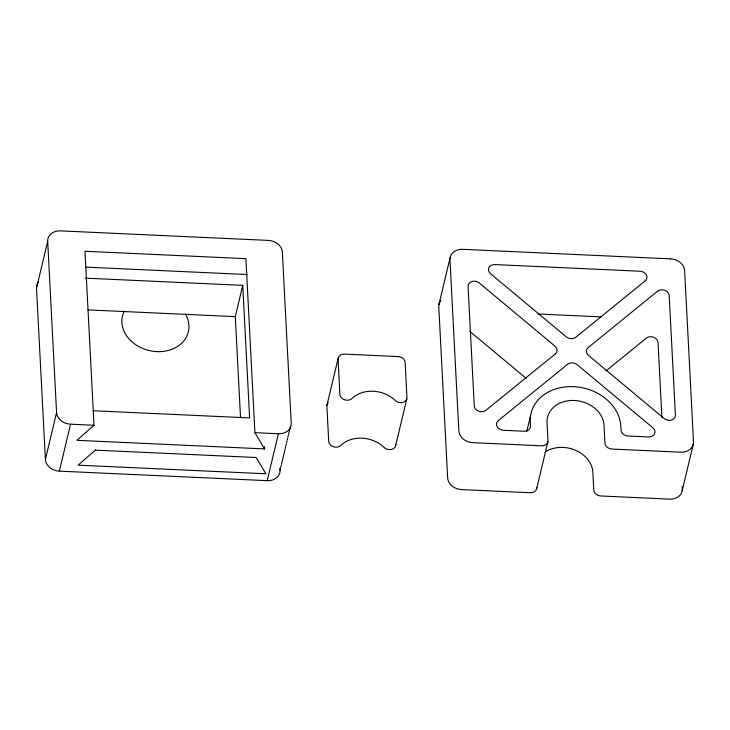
<?xml version="1.0" encoding="UTF-8"?>
<svg xmlns="http://www.w3.org/2000/svg" width="730" height="730" viewBox="0 0 730 730"><rect width="100%" height="100%" fill="white"/><g stroke="black" fill="none" stroke-linecap="round" stroke-linejoin="round"><path stroke-width="1.09" d="M36.509 288.231L47.687 241.302A13.551 10.904 13.4 0 1 60.526 230.872L268.366 240.407A13.551 10.904 13.4 0 1 282.346 252.069L291.224 423.3A13.551 10.904 13.4 0 1 278.385 433.739L267.207 480.668L59.358 471.133A13.551 10.904 13.4 0 1 45.379 459.471L36.509 288.231A13.551 10.904 13.4 0 1 38.517 282.118M45.379 459.471L56.566 412.532L47.687 241.302M59.358 471.133L70.545 424.203A13.551 10.904 13.4 0 1 56.566 412.532M240.517 417.487L235.297 316.637L242.743 285.357L85.237 278.13M267.207 480.668A13.551 10.904 13.4 0 0 280.046 470.239L280.512 468.277M280.74 467.3L281.205 465.348M281.442 464.371L284.937 449.707M285.165 448.722L285.631 446.769M285.868 445.793L286.333 443.84M286.562 442.854L287.027 440.902M287.264 439.925L287.729 437.973M287.958 436.996L288.432 435.034M288.66 434.058L290.522 426.238M326.949 405.26L338.255 357.819M395.651 445.61L406.838 398.68M438.903 304.693L450.082 257.763M526.768 431.494L530.673 415.124M536.723 488.525L547.902 441.595M682.203 490.697L693.381 443.758M264.607 448.923L254.916 432.662L245.901 258.666L84.99 251.275L94.006 425.28L76.869 440.309L264.607 448.923L264.488 446.651M605.946 370.977L646.379 338.118A6.771 5.457 13.4 0 1 653.624 337.26A6.771 5.457 13.4 0 1 658.022 342.552L661.918 417.67M86.058 267.143L247.616 274.553M538.12 314.01L601.584 316.92M87.983 309.885L235.297 316.637M93.239 410.744L249.614 417.925L242.743 285.357M70.545 424.203L94.006 425.28M254.916 432.662L278.385 433.739M469.7 331.256L526.421 378.569M682.203 486.426L682.322 488.698A13.551 10.904 13.4 0 1 669.483 499.128L600.763 495.971A6.771 5.457 13.4 0 1 593.773 490.14L592.842 472.191A28.798 23.177 13.4 0 0 575.222 450.136A28.798 23.177 13.4 0 0 545 452.125M279.928 468.094L280.046 470.239M536.778 487.53A6.771 5.457 13.4 0 1 530.363 492.741L461.643 489.593A13.551 10.904 13.4 0 1 447.654 477.931L438.785 306.691A13.551 10.904 13.4 0 1 440.792 300.577M395.751 444.406A6.771 5.457 13.4 0 1 391.636 449.388A6.771 5.457 13.4 0 1 384.126 447.444A28.798 23.177 13.4 0 0 340.709 445.455A6.771 5.457 13.4 0 1 333.373 446.714A6.771 5.457 13.4 0 1 328.71 441.331L326.894 406.254A6.771 5.457 13.4 0 1 328.208 402.841M185.311 313.927A33.872 27.265 13.4 0 1 156.84 351.614A33.872 27.265 13.4 0 1 124.319 311.126M95.301 450.136L78.165 465.165L265.893 473.779L256.212 457.518L95.301 450.136M555.338 353.904L485.906 410.333A6.771 5.457 13.4 0 1 478.661 411.191A6.771 5.457 13.4 0 1 474.263 405.898L468.067 286.388A6.771 5.457 13.4 0 1 471.936 281.479A6.771 5.457 13.4 0 1 479.309 283.012L554.937 346.093A6.771 5.457 13.4 0 1 555.338 353.904M645.201 280.877L575.76 337.306A6.771 5.457 13.4 0 1 566.279 336.877L490.651 273.786A6.771 5.457 13.4 0 1 488.89 267.7A6.771 5.457 13.4 0 1 494.904 264.579L639.964 271.231A6.771 5.457 13.4 0 1 646.342 274.927A6.771 5.457 13.4 0 1 645.201 280.877M567.703 364.215L498.261 420.644A6.771 5.457 13.4 0 0 497.121 426.594A6.771 5.457 13.4 0 0 503.499 430.289L524.067 431.229A6.771 5.457 13.4 0 0 530.482 426.019L530.272 421.876A45.734 36.81 13.4 0 1 573.588 386.663A45.734 36.81 13.4 0 1 620.783 426.028L620.993 430.171A6.771 5.457 13.4 0 0 627.983 436.002L648.559 436.941A6.771 5.457 13.4 0 0 654.573 433.821A6.771 5.457 13.4 0 0 652.812 427.734L577.184 364.653A6.771 5.457 13.4 0 0 567.703 364.215M657.557 291.188L588.125 347.617A6.771 5.457 13.4 0 0 588.526 355.428L664.154 418.509A6.771 5.457 13.4 0 0 671.527 420.042A6.771 5.457 13.4 0 0 675.396 415.133L669.2 295.623A6.771 5.457 13.4 0 0 664.802 290.33A6.771 5.457 13.4 0 0 657.557 291.188M670.642 258.867L462.802 249.332A13.551 10.904 13.4 0 0 449.963 259.761L458.841 430.992A13.551 10.904 13.4 0 0 472.821 442.654L541.541 445.811A6.771 5.457 13.4 0 0 547.965 440.591L547.035 422.643A28.798 23.177 13.4 0 1 574.309 400.478A28.798 23.177 13.4 0 1 604.02 425.262L604.951 443.21A6.771 5.457 13.4 0 0 611.941 449.041L680.661 452.198A13.551 10.904 13.4 0 0 693.5 441.76L684.621 270.529A13.551 10.904 13.4 0 0 670.642 258.867M398.124 356.568L344.487 354.114A6.771 5.457 13.4 0 0 338.072 359.324L339.888 394.401A6.771 5.457 13.4 0 0 344.551 399.784A6.771 5.457 13.4 0 0 351.887 398.516A28.798 23.177 13.4 0 1 395.304 400.514A6.771 5.457 13.4 0 0 402.814 402.458A6.771 5.457 13.4 0 0 406.938 397.476L405.123 362.399A6.771 5.457 13.4 0 0 398.124 356.568"/></g></svg>
